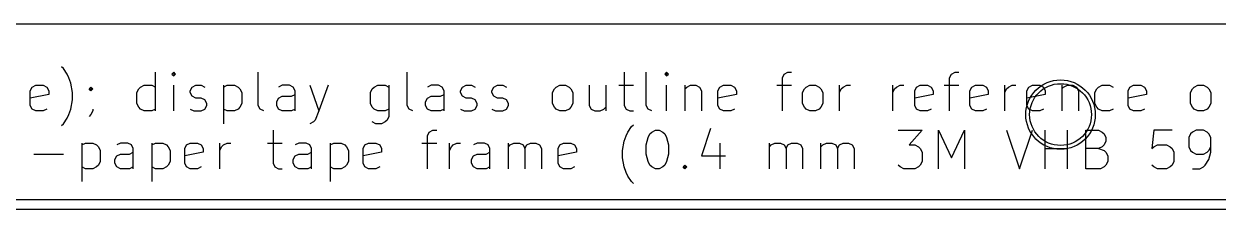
# Model space of a CAD drawing. Header units: millimetres. Extents: x 76 to 518, y -366 to -54.
# Drawn here: x 331.9 to 393.8, y -365.5 to -355.9 of the extents above; entities that cross this region are included whole.
import ezdxf

# ---------------------------------------------------------------- set-up
doc = ezdxf.new("R2010")
doc.units = ezdxf.units.MM
doc.layers.add('BLACK', color=7, linetype='CONTINUOUS')
doc.layers.add('WHITE', color=7, linetype='CONTINUOUS')

msp = doc.modelspace()

# ---------------------------------------------------------------- linework, layer by layer
at = {"layer": 'BLACK'}
msp.add_circle((385.6, -360.6), 1.6, dxfattribs=at)
at = {"layer": 'WHITE', "linetype": 'CONTINUOUS'}
for p, q in [((91.549999, -355.9), (502.45, -355.9)), ((333.952385, -358.219161), (333.857147, -358.123923)), ((334.142861, -358.504876), (333.952385, -358.219161)), ((334.238099, -358.695352), (334.142861, -358.504876)), ((334.333337, -358.981066), (334.238099, -358.695352)), ((338.71429, -360.409638), (338.71429, -358.409638)), ((339.666671, -358.409638), (339.571433, -358.504876)), ((339.571433, -358.504876), (339.666671, -358.600114)), ((339.761909, -358.504876), (339.666671, -358.409638)), ((339.666671, -358.409638), (339.666671, -358.600114)), ((339.666671, -358.600114), (339.761909, -358.504876)), ((344.047624, -360.123923), (344.047624, -358.409638)), ((351.761911, -360.123923), (351.761911, -358.409638)), ((363.000008, -358.409638), (363.000008, -360.123923)), ((364.142865, -360.123923), (364.142865, -358.409638)), ((365.190484, -358.409638), (365.095246, -358.504876)), ((365.095246, -358.504876), (365.190484, -358.600114)), ((365.285722, -358.504876), (365.190484, -358.409638)), ((365.190484, -358.409638), (365.190484, -358.600114)), ((365.190484, -358.600114), (365.285722, -358.504876)), ((371.190485, -358.695352), (371.285723, -358.504876)), ((371.190485, -360.409638), (371.190485, -358.695352)), ((371.285723, -358.504876), (371.476199, -358.409638)), ((371.476199, -358.409638), (371.666675, -358.409638)), ((379.857152, -358.695352), (379.95239, -358.504876)), ((379.857152, -360.409638), (379.857152, -358.695352)), ((379.95239, -358.504876), (380.142866, -358.409638)), ((380.142866, -358.409638), (380.333342, -358.409638)), ((332.238099, -359.362019), (332.333337, -359.171542)), ((332.238099, -360.123923), (332.238099, -359.362019)), ((332.333337, -359.171542), (332.523813, -359.076304)), ((332.523813, -359.076304), (332.904766, -359.076304)), ((332.904766, -359.076304), (333.095242, -359.171542)), ((333.095242, -359.171542), (333.19048, -359.362019)), ((333.19048, -359.362019), (333.19048, -359.552495)), ((334.428575, -359.457257), (334.333337, -358.981066)), ((335.285718, -359.26678), (335.380956, -359.171542)), ((335.380956, -359.362019), (335.285718, -359.26678)), ((335.380956, -359.171542), (335.476194, -359.26678)), ((335.380956, -359.171542), (335.380956, -359.362019)), ((335.476194, -359.26678), (335.380956, -359.362019)), ((337.761909, -359.457257), (337.857147, -359.26678)), ((337.857147, -359.26678), (337.952385, -359.171542)), ((337.952385, -359.171542), (338.142861, -359.076304)), ((338.142861, -359.076304), (338.523814, -359.076304)), ((338.523814, -359.076304), (338.71429, -359.171542)), ((339.666671, -360.409638), (339.666671, -359.076304)), ((340.523814, -359.362019), (340.619052, -359.171542)), ((340.523814, -359.457257), (340.523814, -359.362019)), ((340.619052, -359.171542), (340.809528, -359.076304)), ((340.809528, -359.076304), (341.095242, -359.076304)), ((341.095242, -359.076304), (341.285719, -359.171542)), ((342.2381, -359.076304), (342.2381, -361.076304)), ((342.2381, -359.171542), (342.428576, -359.076304)), ((342.428576, -359.076304), (342.809529, -359.076304)), ((342.809529, -359.076304), (343.000005, -359.171542)), ((343.000005, -359.171542), (343.095243, -359.26678)), ((343.095243, -359.26678), (343.190481, -359.457257)), ((345.285719, -359.076304), (345.095243, -359.171542)), ((345.666672, -359.076304), (345.285719, -359.076304)), ((345.857148, -359.171542), (345.666672, -359.076304)), ((345.952386, -359.362019), (345.857148, -359.171542)), ((345.952386, -360.409638), (345.952386, -359.362019)), ((346.714291, -359.076304), (347.190481, -360.409638)), ((347.666672, -359.076304), (347.190481, -360.409638)), ((349.857149, -359.457257), (349.952387, -359.26678)), ((349.952387, -359.26678), (350.047625, -359.171542)), ((350.047625, -359.171542), (350.238101, -359.076304)), ((350.238101, -359.076304), (350.619054, -359.076304)), ((350.619054, -359.076304), (350.80953, -359.171542)), ((350.80953, -359.076304), (350.80953, -360.695352)), ((353.000006, -359.076304), (352.80953, -359.171542)), ((353.380959, -359.076304), (353.000006, -359.076304)), ((353.571435, -359.171542), (353.380959, -359.076304)), ((353.666673, -359.362019), (353.571435, -359.171542)), ((353.666673, -360.409638), (353.666673, -359.362019)), ((354.523816, -359.362019), (354.619054, -359.171542)), ((354.523816, -359.457257), (354.523816, -359.362019)), ((354.619054, -359.171542), (354.80953, -359.076304)), ((354.80953, -359.076304), (355.095244, -359.076304)), ((355.095244, -359.076304), (355.285721, -359.171542)), ((356.142864, -359.362019), (356.238102, -359.171542)), ((356.142864, -359.457257), (356.142864, -359.362019)), ((356.238102, -359.171542), (356.428578, -359.076304)), ((356.428578, -359.076304), (356.714292, -359.076304)), ((356.714292, -359.076304), (356.904769, -359.171542)), ((359.285722, -359.457257), (359.38096, -359.26678)), ((359.38096, -359.26678), (359.476198, -359.171542)), ((359.476198, -359.171542), (359.666674, -359.076304)), ((359.666674, -359.076304), (359.952389, -359.076304)), ((359.952389, -359.076304), (360.142865, -359.171542)), ((360.142865, -359.171542), (360.238103, -359.26678)), ((360.238103, -359.26678), (360.333341, -359.457257)), ((361.190484, -359.076304), (361.190484, -360.123923)), ((362.047627, -359.076304), (362.047627, -360.409638)), ((362.714294, -359.076304), (363.476198, -359.076304)), ((365.190484, -360.409638), (365.190484, -359.076304)), ((366.142865, -359.076304), (366.142865, -360.409638)), ((366.142865, -359.26678), (366.238103, -359.171542)), ((366.238103, -359.171542), (366.428579, -359.076304)), ((366.428579, -359.076304), (366.714294, -359.076304)), ((366.714294, -359.076304), (366.90477, -359.171542)), ((366.90477, -359.171542), (367.000008, -359.362019)), ((367.000008, -359.362019), (367.000008, -360.409638)), ((367.857151, -359.362019), (367.952389, -359.171542)), ((367.857151, -360.123923), (367.857151, -359.362019)), ((367.952389, -359.171542), (368.142865, -359.076304)), ((368.142865, -359.076304), (368.523818, -359.076304)), ((368.523818, -359.076304), (368.714294, -359.171542)), ((368.714294, -359.171542), (368.809532, -359.362019)), ((368.809532, -359.362019), (368.809532, -359.552495)), ((370.904771, -359.076304), (371.666675, -359.076304)), ((372.238104, -359.457257), (372.333342, -359.26678)), ((372.333342, -359.26678), (372.42858, -359.171542)), ((372.42858, -359.171542), (372.619056, -359.076304)), ((372.619056, -359.076304), (372.904771, -359.076304)), ((372.904771, -359.076304), (373.095247, -359.171542)), ((373.095247, -359.171542), (373.190485, -359.26678)), ((373.190485, -359.26678), (373.285723, -359.457257)), ((374.142866, -360.409638), (374.142866, -359.076304)), ((374.142866, -359.457257), (374.238104, -359.26678)), ((374.238104, -359.26678), (374.333342, -359.171542)), ((374.333342, -359.171542), (374.523818, -359.076304)), ((374.523818, -359.076304), (374.714295, -359.076304)), ((376.904771, -360.409638), (376.904771, -359.076304)), ((376.904771, -359.457257), (377.000009, -359.26678)), ((377.000009, -359.26678), (377.095247, -359.171542)), ((377.095247, -359.171542), (377.285723, -359.076304)), ((377.285723, -359.076304), (377.4762, -359.076304)), ((378.047628, -359.362019), (378.142866, -359.171542)), ((378.047628, -360.123923), (378.047628, -359.362019)), ((378.142866, -359.171542), (378.333342, -359.076304)), ((378.333342, -359.076304), (378.714295, -359.076304)), ((378.714295, -359.076304), (378.904771, -359.171542)), ((378.904771, -359.171542), (379.000009, -359.362019)), ((379.000009, -359.362019), (379.000009, -359.552495)), ((379.571438, -359.076304), (380.333342, -359.076304)), ((380.904771, -359.362019), (381.000009, -359.171542)), ((380.904771, -360.123923), (380.904771, -359.362019)), ((381.000009, -359.171542), (381.190485, -359.076304)), ((381.190485, -359.076304), (381.571438, -359.076304)), ((381.571438, -359.076304), (381.761914, -359.171542)), ((381.761914, -359.171542), (381.857152, -359.362019)), ((381.857152, -359.362019), (381.857152, -359.552495)), ((382.714295, -360.409638), (382.714295, -359.076304)), ((382.714295, -359.457257), (382.809533, -359.26678)), ((382.809533, -359.26678), (382.904771, -359.171542)), ((382.904771, -359.171542), (383.095247, -359.076304)), ((383.095247, -359.076304), (383.285724, -359.076304)), ((383.857152, -359.362019), (383.95239, -359.171542)), ((383.857152, -360.123923), (383.857152, -359.362019)), ((383.95239, -359.171542), (384.142866, -359.076304)), ((384.142866, -359.076304), (384.523819, -359.076304)), ((384.523819, -359.076304), (384.714295, -359.171542)), ((384.714295, -359.171542), (384.809533, -359.362019)), ((384.809533, -359.362019), (384.809533, -359.552495)), ((385.666676, -359.076304), (385.666676, -360.409638)), ((385.666676, -359.26678), (385.761914, -359.171542)), ((385.761914, -359.171542), (385.95239, -359.076304)), ((385.95239, -359.076304), (386.238105, -359.076304)), ((386.238105, -359.076304), (386.428581, -359.171542)), ((386.428581, -359.171542), (386.523819, -359.362019)), ((386.523819, -359.362019), (386.523819, -360.409638)), ((387.380962, -359.457257), (387.4762, -359.26678)), ((387.4762, -359.26678), (387.571438, -359.171542)), ((387.571438, -359.171542), (387.761914, -359.076304)), ((387.761914, -359.076304), (388.142867, -359.076304)), ((388.142867, -359.076304), (388.333343, -359.171542)), ((389.095248, -359.362019), (389.190486, -359.171542)), ((389.095248, -360.123923), (389.095248, -359.362019)), ((389.190486, -359.171542), (389.380962, -359.076304)), ((389.380962, -359.076304), (389.761915, -359.076304)), ((389.761915, -359.076304), (389.952391, -359.171542)), ((389.952391, -359.171542), (390.047629, -359.362019)), ((390.047629, -359.362019), (390.047629, -359.552495)), ((392.333344, -359.457257), (392.428582, -359.26678)), ((392.428582, -359.26678), (392.52382, -359.171542)), ((392.52382, -359.171542), (392.714296, -359.076304)), ((392.714296, -359.076304), (393.000011, -359.076304)), ((393.000011, -359.076304), (393.190487, -359.171542)), ((393.190487, -359.171542), (393.285725, -359.26678)), ((393.285725, -359.26678), (393.380963, -359.457257)), ((333.19048, -359.552495), (332.238099, -359.742971)), ((334.333337, -360.3144), (334.428575, -359.838209)), ((334.428575, -359.838209), (334.428575, -359.457257)), ((337.761909, -360.028685), (337.761909, -359.457257)), ((340.619052, -359.647733), (340.523814, -359.457257)), ((340.809528, -359.742971), (340.619052, -359.647733)), ((341.095242, -359.742971), (340.809528, -359.742971)), ((341.285719, -359.838209), (341.095242, -359.742971)), ((341.380957, -360.028685), (341.285719, -359.838209)), ((343.190481, -359.457257), (343.190481, -360.028685)), ((345.000005, -359.933447), (345.095243, -359.742971)), ((345.000005, -360.123923), (345.000005, -359.933447)), ((345.095243, -359.742971), (345.285719, -359.647733)), ((345.285719, -359.647733), (345.76191, -359.647733)), ((345.76191, -359.647733), (345.952386, -359.552495)), ((349.857149, -360.028685), (349.857149, -359.457257)), ((352.714292, -359.933447), (352.80953, -359.742971)), ((352.714292, -360.123923), (352.714292, -359.933447)), ((352.80953, -359.742971), (353.000006, -359.647733)), ((353.000006, -359.647733), (353.476197, -359.647733)), ((353.476197, -359.647733), (353.666673, -359.552495)), ((354.619054, -359.647733), (354.523816, -359.457257)), ((354.80953, -359.742971), (354.619054, -359.647733)), ((355.095244, -359.742971), (354.80953, -359.742971)), ((355.285721, -359.838209), (355.095244, -359.742971)), ((355.380959, -360.028685), (355.285721, -359.838209)), ((356.238102, -359.647733), (356.142864, -359.457257)), ((356.428578, -359.742971), (356.238102, -359.647733)), ((356.714292, -359.742971), (356.428578, -359.742971)), ((356.904769, -359.838209), (356.714292, -359.742971)), ((357.000007, -360.028685), (356.904769, -359.838209)), ((359.285722, -360.028685), (359.285722, -359.457257)), ((360.333341, -359.457257), (360.333341, -360.028685)), ((368.809532, -359.552495), (367.857151, -359.742971)), ((372.238104, -360.028685), (372.238104, -359.457257)), ((373.285723, -359.457257), (373.285723, -360.028685)), ((379.000009, -359.552495), (378.047628, -359.742971)), ((381.857152, -359.552495), (380.904771, -359.742971)), ((384.809533, -359.552495), (383.857152, -359.742971)), ((387.380962, -360.028685), (387.380962, -359.457257)), ((390.047629, -359.552495), (389.095248, -359.742971)), ((392.333344, -360.028685), (392.333344, -359.457257)), ((393.380963, -359.457257), (393.380963, -360.028685)), ((332.333337, -360.3144), (332.238099, -360.123923)), ((332.523813, -360.409638), (332.333337, -360.3144)), ((332.904766, -360.409638), (332.523813, -360.409638)), ((333.095242, -360.3144), (332.904766, -360.409638)), ((334.142861, -360.79059), (334.238099, -360.600114)), ((334.238099, -360.600114), (334.333337, -360.3144)), ((335.380956, -360.600114), (335.285718, -360.695352)), ((335.476194, -360.409638), (335.380956, -360.600114)), ((335.476194, -360.3144), (335.476194, -360.409638)), ((337.857147, -360.219161), (337.761909, -360.028685)), ((337.952385, -360.3144), (337.857147, -360.219161)), ((338.142861, -360.409638), (337.952385, -360.3144)), ((338.523814, -360.409638), (338.142861, -360.409638)), ((338.71429, -360.3144), (338.523814, -360.409638)), ((340.523814, -360.3144), (340.71429, -360.409638)), ((340.71429, -360.409638), (341.095242, -360.409638)), ((341.095242, -360.409638), (341.285719, -360.3144)), ((341.285719, -360.3144), (341.380957, -360.123923)), ((341.380957, -360.123923), (341.380957, -360.028685)), ((342.428576, -360.409638), (342.2381, -360.3144)), ((342.809529, -360.409638), (342.428576, -360.409638)), ((343.000005, -360.3144), (342.809529, -360.409638)), ((343.095243, -360.219161), (343.000005, -360.3144)), ((343.190481, -360.028685), (343.095243, -360.219161)), ((344.142862, -360.3144), (344.047624, -360.123923)), ((344.333338, -360.409638), (344.142862, -360.3144)), ((345.095243, -360.3144), (345.000005, -360.123923)), ((345.285719, -360.409638), (345.095243, -360.3144)), ((345.76191, -360.409638), (345.285719, -360.409638)), ((345.952386, -360.3144), (345.76191, -360.409638)), ((347.190481, -360.409638), (347.000005, -360.885828)), ((349.952387, -360.219161), (349.857149, -360.028685)), ((350.047625, -360.3144), (349.952387, -360.219161)), ((350.238101, -360.409638), (350.047625, -360.3144)), ((350.619054, -360.409638), (350.238101, -360.409638)), ((350.80953, -360.3144), (350.619054, -360.409638)), ((351.857149, -360.3144), (351.761911, -360.123923)), ((352.047625, -360.409638), (351.857149, -360.3144)), ((352.80953, -360.3144), (352.714292, -360.123923)), ((353.000006, -360.409638), (352.80953, -360.3144)), ((353.476197, -360.409638), (353.000006, -360.409638)), ((353.666673, -360.3144), (353.476197, -360.409638)), ((354.523816, -360.3144), (354.714292, -360.409638)), ((354.714292, -360.409638), (355.095244, -360.409638)), ((355.095244, -360.409638), (355.285721, -360.3144)), ((355.285721, -360.3144), (355.380959, -360.123923)), ((355.380959, -360.123923), (355.380959, -360.028685)), ((356.142864, -360.3144), (356.33334, -360.409638)), ((356.33334, -360.409638), (356.714292, -360.409638)), ((356.714292, -360.409638), (356.904769, -360.3144)), ((356.904769, -360.3144), (357.000007, -360.123923)), ((357.000007, -360.123923), (357.000007, -360.028685)), ((359.38096, -360.219161), (359.285722, -360.028685)), ((359.476198, -360.3144), (359.38096, -360.219161)), ((359.666674, -360.409638), (359.476198, -360.3144)), ((359.952389, -360.409638), (359.666674, -360.409638)), ((360.142865, -360.3144), (359.952389, -360.409638)), ((360.238103, -360.219161), (360.142865, -360.3144)), ((360.333341, -360.028685), (360.238103, -360.219161)), ((361.190484, -360.123923), (361.285722, -360.3144)), ((361.285722, -360.3144), (361.476198, -360.409638)), ((361.476198, -360.409638), (361.761913, -360.409638)), ((361.761913, -360.409638), (361.952389, -360.3144)), ((361.952389, -360.3144), (362.047627, -360.219161)), ((363.000008, -360.123923), (363.095246, -360.3144)), ((363.095246, -360.3144), (363.285722, -360.409638)), ((363.285722, -360.409638), (363.476198, -360.409638)), ((364.238103, -360.3144), (364.142865, -360.123923)), ((364.428579, -360.409638), (364.238103, -360.3144)), ((367.952389, -360.3144), (367.857151, -360.123923)), ((368.142865, -360.409638), (367.952389, -360.3144)), ((368.523818, -360.409638), (368.142865, -360.409638)), ((368.714294, -360.3144), (368.523818, -360.409638)), ((372.333342, -360.219161), (372.238104, -360.028685)), ((372.42858, -360.3144), (372.333342, -360.219161)), ((372.619056, -360.409638), (372.42858, -360.3144)), ((372.904771, -360.409638), (372.619056, -360.409638)), ((373.095247, -360.3144), (372.904771, -360.409638)), ((373.190485, -360.219161), (373.095247, -360.3144)), ((373.285723, -360.028685), (373.190485, -360.219161)), ((378.142866, -360.3144), (378.047628, -360.123923)), ((378.333342, -360.409638), (378.142866, -360.3144)), ((378.714295, -360.409638), (378.333342, -360.409638)), ((378.904771, -360.3144), (378.714295, -360.409638)), ((381.000009, -360.3144), (380.904771, -360.123923)), ((381.190485, -360.409638), (381.000009, -360.3144)), ((381.571438, -360.409638), (381.190485, -360.409638)), ((381.761914, -360.3144), (381.571438, -360.409638)), ((383.95239, -360.3144), (383.857152, -360.123923)), ((384.142866, -360.409638), (383.95239, -360.3144)), ((384.523819, -360.409638), (384.142866, -360.409638)), ((384.714295, -360.3144), (384.523819, -360.409638)), ((387.4762, -360.219161), (387.380962, -360.028685)), ((387.571438, -360.3144), (387.4762, -360.219161)), ((387.761914, -360.409638), (387.571438, -360.3144)), ((388.142867, -360.409638), (387.761914, -360.409638)), ((388.333343, -360.3144), (388.142867, -360.409638)), ((389.190486, -360.3144), (389.095248, -360.123923)), ((389.380962, -360.409638), (389.190486, -360.3144)), ((389.761915, -360.409638), (389.380962, -360.409638)), ((389.952391, -360.3144), (389.761915, -360.409638)), ((392.428582, -360.219161), (392.333344, -360.028685)), ((392.52382, -360.3144), (392.428582, -360.219161)), ((392.714296, -360.409638), (392.52382, -360.3144)), ((393.000011, -360.409638), (392.714296, -360.409638)), ((393.190487, -360.3144), (393.000011, -360.409638)), ((393.285725, -360.219161), (393.190487, -360.3144)), ((393.380963, -360.028685), (393.285725, -360.219161)), ((333.857147, -361.171542), (333.952385, -361.076304)), ((333.952385, -361.076304), (334.142861, -360.79059)), ((346.904767, -360.981066), (346.714291, -361.076304)), ((347.000005, -360.885828), (346.904767, -360.981066)), ((350.142863, -361.076304), (349.952387, -360.981066)), ((350.428577, -361.076304), (350.142863, -361.076304)), ((350.619054, -360.981066), (350.428577, -361.076304)), ((350.714292, -360.885828), (350.619054, -360.981066)), ((350.80953, -360.695352), (350.714292, -360.885828)), ((363.190482, -361.504876), (363.380958, -361.219161)), ((363.380958, -361.219161), (363.476197, -361.123923)), ((344.809528, -361.409638), (344.809528, -363.123923)), ((352.809529, -361.695352), (352.904767, -361.504876)), ((352.809529, -363.409638), (352.809529, -361.695352)), ((352.904767, -361.504876), (353.095243, -361.409638)), ((353.095243, -361.409638), (353.285719, -361.409638)), ((363.000006, -361.981066), (363.095244, -361.695352)), ((363.095244, -361.695352), (363.190482, -361.504876)), ((364.142863, -362.171542), (364.238101, -361.79059)), ((364.238101, -361.79059), (364.333339, -361.600114)), ((364.333339, -361.600114), (364.428577, -361.504876)), ((364.428577, -361.504876), (364.619053, -361.409638)), ((364.619053, -361.409638), (364.80953, -361.409638)), ((364.80953, -361.409638), (365.000006, -361.504876)), ((365.000006, -361.504876), (365.095244, -361.600114)), ((365.095244, -361.600114), (365.190482, -361.79059)), ((365.190482, -361.79059), (365.28572, -362.171542)), ((367.476196, -361.3144), (367.000006, -362.742971)), ((377.190484, -361.409638), (378.428579, -361.409638)), ((378.428579, -361.409638), (377.761912, -362.171542)), ((379.285722, -363.409638), (379.285722, -361.409638)), ((379.285722, -361.409638), (379.952389, -362.838209)), ((379.952389, -362.838209), (380.619055, -361.409638)), ((380.619055, -361.409638), (380.619055, -363.409638)), ((382.809532, -361.409638), (383.476198, -363.409638)), ((383.476198, -363.409638), (384.142865, -361.409638)), ((384.809532, -363.409638), (384.809532, -361.409638)), ((385.952389, -363.409638), (385.952389, -361.409638)), ((386.90477, -363.409638), (386.90477, -361.409638)), ((386.90477, -361.409638), (387.571437, -361.409638)), ((387.571437, -361.409638), (387.761913, -361.504876)), ((387.761913, -361.504876), (387.857151, -361.600114)), ((387.857151, -361.600114), (387.952389, -361.79059)), ((387.952389, -361.79059), (387.952389, -361.981066)), ((390.42858, -361.409638), (390.333342, -362.362019)), ((391.380961, -361.409638), (390.42858, -361.409638)), ((392.333342, -361.600114), (392.238104, -361.79059)), ((392.238104, -361.79059), (392.238104, -362.26678)), ((392.42858, -361.504876), (392.333342, -361.600114)), ((392.619056, -361.409638), (392.42858, -361.504876)), ((393.000009, -361.409638), (392.619056, -361.409638)), ((393.190485, -361.504876), (393.000009, -361.409638)), ((393.285723, -361.600114), (393.190485, -361.504876)), ((393.380961, -361.79059), (393.285723, -361.600114)), ((393.380961, -362.552495), (393.380961, -361.79059)), ((334.904765, -362.076304), (334.904765, -364.076304)), ((334.904765, -362.171542), (335.095241, -362.076304)), ((335.095241, -362.076304), (335.476194, -362.076304)), ((335.476194, -362.076304), (335.66667, -362.171542)), ((335.66667, -362.171542), (335.761908, -362.26678)), ((335.761908, -362.26678), (335.857146, -362.457257)), ((335.857146, -362.457257), (335.857146, -363.028685)), ((336.904765, -362.076304), (336.714289, -362.171542)), ((337.285718, -362.076304), (336.904765, -362.076304)), ((337.476194, -362.171542), (337.285718, -362.076304)), ((337.571432, -362.362019), (337.476194, -362.171542)), ((337.571432, -363.409638), (337.571432, -362.362019)), ((338.523813, -362.076304), (338.523813, -364.076304)), ((338.523813, -362.171542), (338.714289, -362.076304)), ((338.714289, -362.076304), (339.095242, -362.076304)), ((339.095242, -362.076304), (339.285718, -362.171542)), ((339.285718, -362.171542), (339.380956, -362.26678)), ((339.380956, -362.26678), (339.476194, -362.457257)), ((339.476194, -362.457257), (339.476194, -363.028685)), ((340.238099, -362.362019), (340.333337, -362.171542)), ((340.238099, -363.123923), (340.238099, -362.362019)), ((340.333337, -362.171542), (340.523813, -362.076304)), ((340.523813, -362.076304), (340.904766, -362.076304)), ((340.904766, -362.076304), (341.095242, -362.171542)), ((341.095242, -362.171542), (341.19048, -362.362019)), ((341.19048, -362.362019), (341.19048, -362.552495)), ((342.047623, -363.409638), (342.047623, -362.076304)), ((342.047623, -362.457257), (342.142861, -362.26678)), ((342.142861, -362.26678), (342.238099, -362.171542)), ((342.238099, -362.171542), (342.428575, -362.076304)), ((342.428575, -362.076304), (342.619052, -362.076304)), ((344.523814, -362.076304), (345.285718, -362.076304)), ((346.142861, -362.076304), (345.952385, -362.171542)), ((346.523814, -362.076304), (346.142861, -362.076304)), ((346.71429, -362.171542), (346.523814, -362.076304)), ((346.809528, -362.362019), (346.71429, -362.171542)), ((346.809528, -363.409638), (346.809528, -362.362019)), ((347.761909, -362.076304), (347.761909, -364.076304)), ((347.761909, -362.171542), (347.952385, -362.076304)), ((347.952385, -362.076304), (348.333338, -362.076304)), ((348.333338, -362.076304), (348.523814, -362.171542)), ((348.523814, -362.171542), (348.619052, -362.26678)), ((348.619052, -362.26678), (348.71429, -362.457257)), ((348.71429, -362.457257), (348.71429, -363.028685)), ((349.476195, -362.362019), (349.571433, -362.171542)), ((349.476195, -363.123923), (349.476195, -362.362019)), ((349.571433, -362.171542), (349.761909, -362.076304)), ((349.761909, -362.076304), (350.142862, -362.076304)), ((350.142862, -362.076304), (350.333338, -362.171542)), ((350.333338, -362.171542), (350.428576, -362.362019)), ((350.428576, -362.362019), (350.428576, -362.552495)), ((352.523815, -362.076304), (353.285719, -362.076304)), ((353.952386, -363.409638), (353.952386, -362.076304)), ((353.952386, -362.457257), (354.047624, -362.26678)), ((354.047624, -362.26678), (354.142862, -362.171542)), ((354.142862, -362.171542), (354.333338, -362.076304)), ((354.333338, -362.076304), (354.523815, -362.076304)), ((355.380957, -362.076304), (355.190481, -362.171542)), ((355.76191, -362.076304), (355.380957, -362.076304)), ((355.952386, -362.171542), (355.76191, -362.076304)), ((356.047624, -362.362019), (355.952386, -362.171542)), ((356.047624, -363.409638), (356.047624, -362.362019)), ((357.000005, -363.409638), (357.000005, -362.076304)), ((357.000005, -362.26678), (357.095243, -362.171542)), ((357.095243, -362.171542), (357.285719, -362.076304)), ((357.285719, -362.076304), (357.571434, -362.076304)), ((357.571434, -362.076304), (357.76191, -362.171542)), ((357.76191, -362.171542), (357.857148, -362.362019)), ((357.857148, -362.362019), (357.952386, -362.171542)), ((357.857148, -362.362019), (357.857148, -363.409638)), ((357.952386, -362.171542), (358.142862, -362.076304)), ((358.142862, -362.076304), (358.428576, -362.076304)), ((358.428576, -362.076304), (358.619053, -362.171542)), ((358.619053, -362.171542), (358.714291, -362.362019)), ((358.714291, -362.362019), (358.714291, -363.409638)), ((359.571434, -362.362019), (359.666672, -362.171542)), ((359.571434, -363.123923), (359.571434, -362.362019)), ((359.666672, -362.171542), (359.857148, -362.076304)), ((359.857148, -362.076304), (360.238101, -362.076304)), ((360.238101, -362.076304), (360.428577, -362.171542)), ((360.428577, -362.171542), (360.523815, -362.362019)), ((360.523815, -362.362019), (360.523815, -362.552495)), ((362.904768, -362.457257), (363.000006, -361.981066)), ((362.904768, -362.838209), (362.904768, -362.457257)), ((364.142863, -362.647733), (364.142863, -362.171542)), ((365.28572, -362.171542), (365.28572, -362.647733)), ((367.952387, -362.076304), (367.952387, -363.409638)), ((370.523816, -363.409638), (370.523816, -362.076304)), ((370.523816, -362.26678), (370.619054, -362.171542)), ((370.619054, -362.171542), (370.80953, -362.076304)), ((370.80953, -362.076304), (371.095245, -362.076304)), ((371.095245, -362.076304), (371.285721, -362.171542)), ((371.285721, -362.171542), (371.380959, -362.362019)), ((371.380959, -362.362019), (371.476197, -362.171542)), ((371.380959, -362.362019), (371.380959, -363.409638)), ((371.476197, -362.171542), (371.666673, -362.076304)), ((371.666673, -362.076304), (371.952387, -362.076304)), ((371.952387, -362.076304), (372.142864, -362.171542)), ((372.142864, -362.171542), (372.238102, -362.362019)), ((372.238102, -362.362019), (372.238102, -363.409638)), ((373.190483, -363.409638), (373.190483, -362.076304)), ((373.190483, -362.26678), (373.285721, -362.171542)), ((373.285721, -362.171542), (373.476197, -362.076304)), ((373.476197, -362.076304), (373.761912, -362.076304)), ((373.761912, -362.076304), (373.952388, -362.171542)), ((373.952388, -362.171542), (374.047626, -362.362019)), ((374.047626, -362.362019), (374.142864, -362.171542)), ((374.047626, -362.362019), (374.047626, -363.409638)), ((374.142864, -362.171542), (374.33334, -362.076304)), ((374.33334, -362.076304), (374.619054, -362.076304)), ((374.619054, -362.076304), (374.809531, -362.171542)), ((374.809531, -362.171542), (374.904769, -362.362019)), ((374.904769, -362.362019), (374.904769, -363.409638)), ((377.761912, -362.171542), (378.047627, -362.171542)), ((378.047627, -362.171542), (378.238103, -362.26678)), ((378.238103, -362.26678), (378.333341, -362.362019)), ((378.333341, -362.362019), (378.428579, -362.552495)), ((384.809532, -362.362019), (385.952389, -362.362019)), ((387.571437, -362.362019), (386.90477, -362.362019)), ((387.761913, -362.26678), (387.571437, -362.362019)), ((387.571437, -362.362019), (387.857151, -362.457257)), ((387.857151, -362.171542), (387.761913, -362.26678)), ((387.952389, -361.981066), (387.857151, -362.171542)), ((387.857151, -362.457257), (387.952389, -362.552495)), ((390.333342, -362.362019), (390.42858, -362.26678)), ((390.42858, -362.26678), (390.619056, -362.171542)), ((390.619056, -362.171542), (391.095247, -362.171542)), ((391.095247, -362.171542), (391.285723, -362.26678)), ((391.285723, -362.26678), (391.380961, -362.362019)), ((391.380961, -362.362019), (391.476199, -362.552495)), ((392.238104, -362.26678), (392.333342, -362.457257)), ((392.333342, -362.457257), (392.42858, -362.552495)), ((393.190485, -362.552495), (393.285723, -362.457257)), ((393.285723, -362.457257), (393.380961, -362.26678)), ((332.428575, -362.647733), (333.952385, -362.647733)), ((335.857146, -363.028685), (335.761908, -363.219161)), ((336.619051, -362.933447), (336.714289, -362.742971)), ((336.619051, -363.123923), (336.619051, -362.933447)), ((336.714289, -362.742971), (336.904765, -362.647733)), ((336.904765, -362.647733), (337.380956, -362.647733)), ((337.380956, -362.647733), (337.571432, -362.552495)), ((339.476194, -363.028685), (339.380956, -363.219161)), ((341.19048, -362.552495), (340.238099, -362.742971)), ((345.857147, -362.933447), (345.952385, -362.742971)), ((345.857147, -363.123923), (345.857147, -362.933447)), ((345.952385, -362.742971), (346.142861, -362.647733)), ((346.142861, -362.647733), (346.619052, -362.647733)), ((346.619052, -362.647733), (346.809528, -362.552495)), ((348.71429, -363.028685), (348.619052, -363.219161)), ((350.428576, -362.552495), (349.476195, -362.742971)), ((355.095243, -362.933447), (355.190481, -362.742971)), ((355.095243, -363.123923), (355.095243, -362.933447)), ((355.190481, -362.742971), (355.380957, -362.647733)), ((355.380957, -362.647733), (355.857148, -362.647733)), ((355.857148, -362.647733), (356.047624, -362.552495)), ((360.523815, -362.552495), (359.571434, -362.742971)), ((363.000006, -363.3144), (362.904768, -362.838209)), ((364.238101, -363.028685), (364.142863, -362.647733)), ((364.333339, -363.219161), (364.238101, -363.028685)), ((365.190482, -363.028685), (365.095244, -363.219161)), ((365.28572, -362.647733), (365.190482, -363.028685)), ((367.000006, -362.742971), (368.238101, -362.742971)), ((378.428579, -363.028685), (378.333341, -363.219161)), ((378.428579, -362.552495), (378.428579, -363.028685)), ((387.952389, -362.552495), (388.047627, -362.742971)), ((388.047627, -363.028685), (387.952389, -363.219161)), ((388.047627, -362.742971), (388.047627, -363.028685)), ((391.476199, -363.028685), (391.380961, -363.219161)), ((391.476199, -362.552495), (391.476199, -363.028685)), ((392.42858, -362.552495), (392.619056, -362.647733)), ((392.619056, -362.647733), (393.000009, -362.647733)), ((393.000009, -362.647733), (393.190485, -362.552495)), ((393.095247, -363.219161), (393.285723, -362.933447)), ((393.285723, -362.933447), (393.380961, -362.552495)), ((335.095241, -363.409638), (334.904765, -363.3144)), ((335.476194, -363.409638), (335.095241, -363.409638)), ((335.66667, -363.3144), (335.476194, -363.409638)), ((335.761908, -363.219161), (335.66667, -363.3144)), ((336.714289, -363.3144), (336.619051, -363.123923)), ((336.904765, -363.409638), (336.714289, -363.3144)), ((337.380956, -363.409638), (336.904765, -363.409638)), ((337.571432, -363.3144), (337.380956, -363.409638)), ((338.714289, -363.409638), (338.523813, -363.3144)), ((339.095242, -363.409638), (338.714289, -363.409638)), ((339.285718, -363.3144), (339.095242, -363.409638)), ((339.380956, -363.219161), (339.285718, -363.3144)), ((340.333337, -363.3144), (340.238099, -363.123923)), ((340.523813, -363.409638), (340.333337, -363.3144)), ((340.904766, -363.409638), (340.523813, -363.409638)), ((341.095242, -363.3144), (340.904766, -363.409638)), ((344.809528, -363.123923), (344.904766, -363.3144)), ((344.904766, -363.3144), (345.095242, -363.409638)), ((345.095242, -363.409638), (345.285718, -363.409638)), ((345.952385, -363.3144), (345.857147, -363.123923)), ((346.142861, -363.409638), (345.952385, -363.3144)), ((346.619052, -363.409638), (346.142861, -363.409638)), ((346.809528, -363.3144), (346.619052, -363.409638)), ((347.952385, -363.409638), (347.761909, -363.3144)), ((348.333338, -363.409638), (347.952385, -363.409638)), ((348.523814, -363.3144), (348.333338, -363.409638)), ((348.619052, -363.219161), (348.523814, -363.3144)), ((349.571433, -363.3144), (349.476195, -363.123923)), ((349.761909, -363.409638), (349.571433, -363.3144)), ((350.142862, -363.409638), (349.761909, -363.409638)), ((350.333338, -363.3144), (350.142862, -363.409638)), ((355.190481, -363.3144), (355.095243, -363.123923)), ((355.380957, -363.409638), (355.190481, -363.3144)), ((355.857148, -363.409638), (355.380957, -363.409638)), ((356.047624, -363.3144), (355.857148, -363.409638)), ((359.666672, -363.3144), (359.571434, -363.123923)), ((359.857148, -363.409638), (359.666672, -363.3144)), ((360.238101, -363.409638), (359.857148, -363.409638)), ((360.428577, -363.3144), (360.238101, -363.409638)), ((363.095244, -363.600114), (363.000006, -363.3144)), ((363.190482, -363.79059), (363.095244, -363.600114)), ((364.428577, -363.3144), (364.333339, -363.219161)), ((364.619053, -363.409638), (364.428577, -363.3144)), ((364.80953, -363.409638), (364.619053, -363.409638)), ((365.000006, -363.3144), (364.80953, -363.409638)), ((365.095244, -363.219161), (365.000006, -363.3144)), ((366.047625, -363.3144), (366.142863, -363.219161)), ((366.142863, -363.409638), (366.047625, -363.3144)), ((366.142863, -363.219161), (366.238101, -363.3144)), ((366.142863, -363.219161), (366.142863, -363.409638)), ((366.238101, -363.3144), (366.142863, -363.409638)), ((377.285722, -363.3144), (377.190484, -363.219161)), ((377.476198, -363.409638), (377.285722, -363.3144)), ((378.047627, -363.409638), (377.476198, -363.409638)), ((378.238103, -363.3144), (378.047627, -363.409638)), ((378.333341, -363.219161), (378.238103, -363.3144)), ((387.666675, -363.409638), (386.90477, -363.409638)), ((387.857151, -363.3144), (387.666675, -363.409638)), ((387.952389, -363.219161), (387.857151, -363.3144)), ((390.42858, -363.3144), (390.333342, -363.219161)), ((390.619056, -363.409638), (390.42858, -363.3144)), ((391.095247, -363.409638), (390.619056, -363.409638)), ((391.285723, -363.3144), (391.095247, -363.409638)), ((391.380961, -363.219161), (391.285723, -363.3144)), ((392.42858, -363.409638), (392.809532, -363.409638)), ((392.809532, -363.409638), (393.000009, -363.3144)), ((393.000009, -363.3144), (393.095247, -363.219161)), ((363.380958, -364.076304), (363.190482, -363.79059)), ((363.476197, -364.171542), (363.380958, -364.076304)), ((93, -365), (501, -365)), ((93, -365.5), (501, -365.5))]:
    msp.add_line(p, q, dxfattribs=at)
at = {"layer": 'WHITE'}
msp.add_circle((385.6, -360.6), 1.8, dxfattribs=at)

doc.saveas('drawing.dxf')
